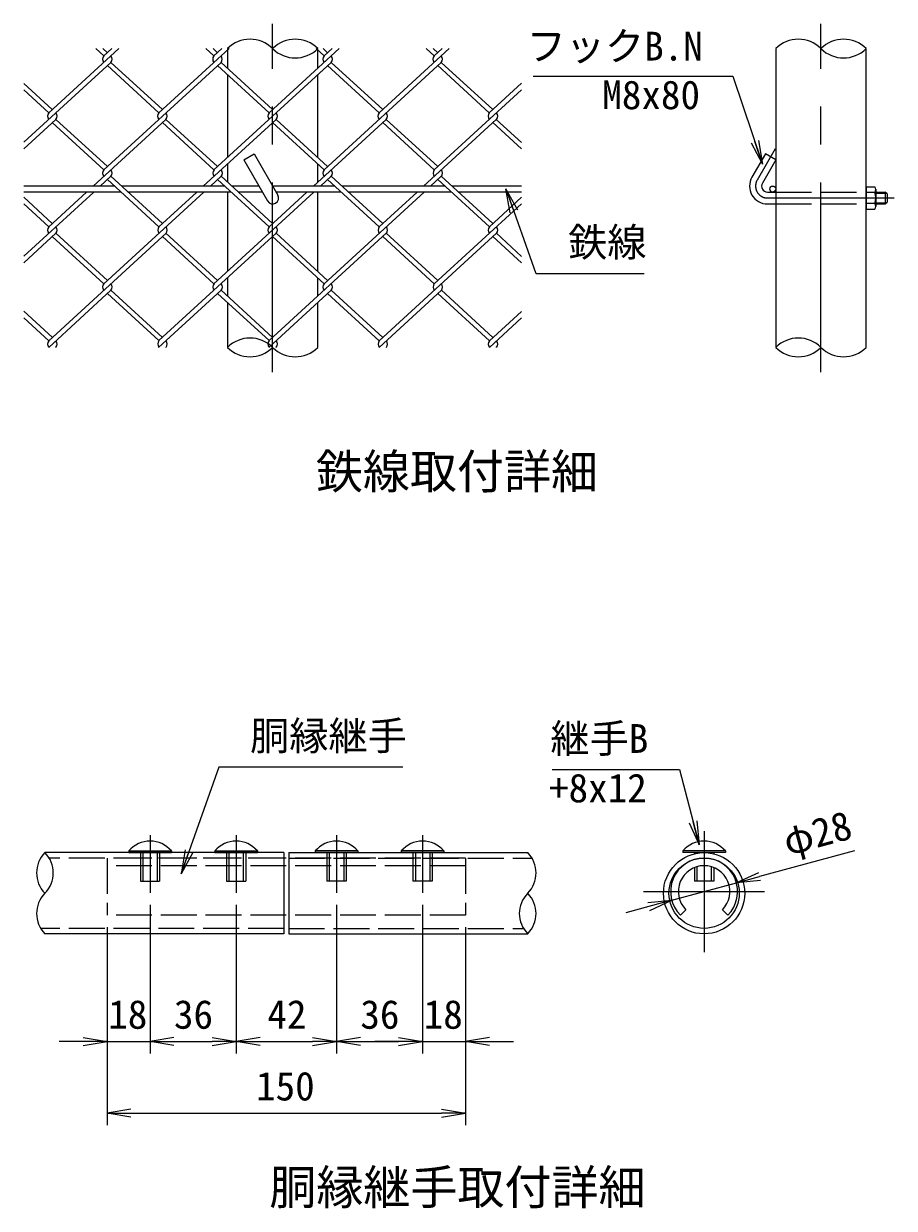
# Model space of a CAD drawing. Units: millimetres, scale not verified, with parts at other scales. Extents: x -4210 to 4210, y -2971 to 2972.
# Drawn here: x 1086 to 2543, y -1179 to 803 of the extents above; entities that cross this region are included whole.
import ezdxf
from ezdxf.enums import TextEntityAlignment as Align

# ---------------------------------------------------------------- set-up
doc = ezdxf.new("R2010")
doc.units = ezdxf.units.MM
doc.header["$LTSCALE"] = 10
doc.linetypes.add('DASHED', pattern=[7.5, 6, -1.5])
doc.linetypes.add('USER1', pattern=[50.8, 31.75, -6.35, 6.35, -6.35])
for name, color, linetype, lineweight in [('0-0_D-STR1', 1, 'Continuous', 25), ('0-1_D-STR3', 3, 'Continuous', 13), ('0-2_D-BMK', 2, 'USER1', 13), ('0-3_D-STR2', 7, 'Continuous', 13), ('0-4_D-STR-DIM', 7, 'Continuous', 13), ('0-5_0', 7, 'Continuous', 25), ('0-A_D-STR-TXT', 7, 'Continuous', 13), ('0-B_D-TTL-TXT', 7, 'Continuous', 25)]:
    doc.layers.add(name, color=color, linetype=linetype, lineweight=lineweight)
doc.styles.add('ＭＳ ゴシック', font='')
doc.styles.get('ＭＳ ゴシック').set_extended_font_data('MS Gothic')

# ---------------------------------------------------------------- blocks, each defined once
blk = doc.blocks.new('_Open')
at = {"layer": '0-5_0'}
blk.add_line((-10, 1.667), (0, 0), dxfattribs=at)
blk.add_lwpolyline([(-10, -1.667), (0, 0), (-10, 0)], dxfattribs=at)

msp = doc.modelspace()

# ---------------------------------------------------------------- linework, layer by layer
at = {"layer": '0-0_D-STR1'}
for p, q in [((1426.65, 761.75), (1426.65, 728.79)), ((1577.9, 729.07), (1577.9, 761.75)), ((2344.43, 761.75), (2344.43, 261.75)), ((2495.68, 261.75), (2495.68, 761.75)), ((1426.65, 717.94), (1426.65, 579.62)), ((1577.9, 579.35), (1577.9, 718.21)), ((1426.65, 568.77), (1426.65, 538.2)), ((1577.9, 538.47), (1577.9, 568.5)), ((1426.65, 521.75), (1426.65, 389.02)), ((1577.9, 388.75), (1577.9, 521.75)), ((1426.65, 378.17), (1426.65, 347.6)), ((1577.9, 347.87), (1577.9, 377.9)), ((1577.9, 261.75), (1577.9, 337.02)), ((1426.65, 336.75), (1426.65, 261.75)), ((1521.18, -583.6), (1121.18, -583.6)), ((1521.18, -583.6), (1521.18, -719.6)), ((1529.18, -583.6), (1529.18, -719.6)), ((1529.18, -583.6), (1929.18, -583.6)), ((1521.18, -719.6), (1121.18, -719.6)), ((1529.18, -719.6), (1929.18, -719.6))]:
    msp.add_line(p, q, dxfattribs=at)
at = {"layer": '0-0_D-STR1', "linetype": 'DASHED'}
for p, q in [((1521.18, -592.8), (1128.33, -592.8)), ((1529.18, -592.8), (1936.33, -592.8)), ((1521.18, -710.4), (1114.02, -710.4)), ((1529.18, -710.4), (1922.02, -710.4))]:
    msp.add_line(p, q, dxfattribs=at)
at = {"layer": '0-0_D-STR1'}
for radius in [68, 58.8]:
    msp.add_circle((2224.48, -651.6), radius, dxfattribs=at)
at = {"layer": '0-1_D-STR3'}
for p, q in [((1453.8, 575.72), (1471.12, 585.72)), ((1453.8, 575.72), (1493.62, 506.75)), ((1471.12, 585.72), (1510.94, 516.75)), ((2327.11, 585.72), (2304.61, 546.75)), ((2344.43, 575.72), (2321.93, 536.75)), ((2344.43, 575.72), (2327.11, 585.72)), ((1237.53, 531.75), (1085.61, 531.75)), ((1248.44, 521.75), (1085.61, 521.75)), ((1421.85, 531.75), (1249.37, 531.75)), ((1432.76, 521.75), (1260.28, 521.75)), ((1479.19, 531.75), (1433.69, 531.75)), ((1484.96, 521.75), (1444.6, 521.75)), ((1606.16, 531.75), (1502.28, 531.75)), ((1617.08, 521.75), (1508.05, 521.75)), ((1790.48, 531.75), (1618.01, 531.75)), ((1801.4, 521.75), (1628.92, 521.75)), ((1918.95, 531.75), (1802.33, 531.75)), ((1918.95, 521.75), (1813.24, 521.75)), ((2330.59, 521.75), (2344.43, 521.75)), ((2495.68, 530.5), (2495.68, 493)), ((2495.68, 530.5), (2510.18, 530.5)), ((2510.18, 521.13), (2495.68, 521.13)), ((2511.93, 526.55), (2511.93, 497.64)), ((2511.93, 521.75), (2527.59, 521.75)), ((2511.93, 520), (2529.34, 520)), ((2527.59, 521.75), (2527.59, 501.75)), ((2530.59, 518.75), (2527.59, 521.75)), ((2530.59, 518.75), (2530.59, 504.75)), ((2530.59, 518.75), (2530.59, 504.75)), ((2330.59, 501.75), (2344.43, 501.75)), ((2510.18, 502.38), (2495.68, 502.38)), ((2511.93, 503.5), (2529.34, 503.5)), ((2511.93, 501.75), (2527.59, 501.75)), ((2527.59, 501.75), (2530.59, 504.75)), ((2495.68, 493), (2510.18, 493)), ((1261.58, -580.82), (1332.78, -580.82)), ((1261.58, -580.82), (1261.58, -583.6)), ((1261.58, -583.6), (1332.78, -583.6)), ((1332.78, -580.82), (1332.78, -583.6)), ((1405.58, -580.82), (1476.78, -580.82)), ((1405.58, -580.82), (1405.58, -583.6)), ((1405.58, -583.6), (1476.78, -583.6)), ((1476.78, -580.82), (1476.78, -583.6)), ((1644.78, -580.82), (1573.58, -580.82)), ((1573.58, -580.82), (1573.58, -583.6)), ((1644.78, -583.6), (1573.58, -583.6)), ((1644.78, -580.82), (1644.78, -583.6)), ((1788.78, -580.82), (1717.58, -580.82)), ((1717.58, -580.82), (1717.58, -583.6)), ((1788.78, -583.6), (1717.58, -583.6)), ((1788.78, -580.82), (1788.78, -583.6)), ((2260.08, -580.82), (2188.88, -580.82)), ((2188.88, -580.82), (2188.88, -583.6)), ((2260.08, -583.6), (2188.88, -583.6)), ((2208.48, -583.6), (2208.48, -585.51)), ((2212.48, -583.6), (2212.48, -584.67)), ((2236.48, -583.6), (2236.48, -584.67)), ((2240.48, -583.6), (2240.48, -585.51)), ((2260.08, -580.82), (2260.08, -583.6)), ((2208.48, -608.68), (2208.48, -631.6)), ((2212.48, -607.3), (2212.48, -631.6)), ((2236.48, -607.3), (2236.48, -631.6)), ((2240.48, -608.68), (2240.48, -631.6)), ((2240.48, -631.6), (2208.48, -631.6)), ((2193.94, -679.35), (2184.89, -688.4)), ((2255.03, -679.35), (2264.08, -688.4))]:
    msp.add_line(p, q, dxfattribs=at)
at = {"layer": '0-1_D-STR3', "linetype": 'DASHED'}
for p, q in [((2344.43, 521.75), (2495.68, 521.75)), ((2344.43, 501.75), (2495.68, 501.75)), ((1225.18, -592.8), (1225.18, -688.4)), ((1825.18, -592.8), (1225.18, -592.8)), ((1281.18, -583.6), (1281.18, -631.6)), ((1285.18, -583.6), (1285.18, -631.6)), ((1309.18, -583.6), (1309.18, -631.6)), ((1313.18, -583.6), (1313.18, -631.6)), ((1425.18, -583.6), (1425.18, -631.6)), ((1429.18, -583.6), (1429.18, -631.6)), ((1453.18, -583.6), (1453.18, -631.6)), ((1457.18, -583.6), (1457.18, -631.6)), ((1593.18, -583.6), (1593.18, -631.6)), ((1597.18, -583.6), (1597.18, -631.6)), ((1621.18, -583.6), (1621.18, -631.6)), ((1625.18, -583.6), (1625.18, -631.6)), ((1737.18, -583.6), (1737.18, -631.6)), ((1741.18, -583.6), (1741.18, -631.6)), ((1765.18, -583.6), (1765.18, -631.6)), ((1769.18, -583.6), (1769.18, -631.6)), ((1825.18, -592.8), (1825.18, -688.4)), ((1825.18, -605.6), (1225.18, -605.6)), ((1281.18, -631.6), (1313.18, -631.6)), ((1425.18, -631.6), (1457.18, -631.6)), ((1625.18, -631.6), (1593.18, -631.6)), ((1769.18, -631.6), (1737.18, -631.6)), ((1825.18, -688.4), (1225.18, -688.4))]:
    msp.add_line(p, q, dxfattribs=at)
at = {"layer": '0-1_D-STR3'}
msp.add_circle((2339.43, 526.75), 5, dxfattribs=at)
for centre, radius, start, end in [((2330.59, 531.75), 30, 150, 270), ((2330.59, 531.75), 10, 150, 270), ((1502.28, 511.75), 10, 210, 30), ((2504.93, 525.81), 7.04, 318.21899, 41.78101), ((2485.94, 511.75), 25.99, 338.85295, 21.14705), ((2504.78, 497.69), 7.15, 319.0514, 40.9486), ((1297.18, -611.2), 46.8, 40.47549, 139.52451), ((1441.18, -611.2), 46.8, 40.47549, 139.52451), ((1609.18, -611.2), 46.8, 40.47549, 139.52451), ((1753.18, -611.2), 46.8, 40.47549, 139.52451), ((2224.48, -611.2), 46.8, 40.47549, 139.52451), ((2224.48, -648.8), 56, 315, 225), ((2224.48, -648.8), 43.2, 315, 225)]:
    msp.add_arc(centre, radius, start, end, dxfattribs=at)
at = {"layer": '0-2_D-BMK'}
for p, q in [((1502.28, 220.08), (1502.28, 803.42)), ((2420.05, 220.08), (2420.05, 803.42)), ((2343.53, 594.16), (2313.27, 541.75)), ((2330.59, 511.75), (2542.81, 511.75)), ((1297.18, -554.46), (1297.18, -650.9)), ((1441.18, -554.46), (1441.18, -650.9)), ((1609.18, -554.46), (1609.18, -650.9)), ((1753.18, -554.46), (1753.18, -650.9)), ((2224.48, -547.55), (2224.48, -750.06)), ((2123.23, -648.8), (2325.74, -648.8))]:
    msp.add_line(p, q, dxfattribs=at)
msp.add_arc((2330.59, 531.75), 20, 150, 270, dxfattribs=at)
at = {"layer": '0-3_D-STR2'}
for p, q in [((1244.94, 761.75), (1127.57, 654.21)), ((1219.73, 749.51), (1206.37, 761.75)), ((1225.65, 754.93), (1218.21, 761.75)), ((1233.09, 761.75), (1219.73, 749.51)), ((1429.26, 761.75), (1311.89, 654.21)), ((1404.05, 749.51), (1390.69, 761.75)), ((1409.97, 754.93), (1402.53, 761.75)), ((1417.41, 761.75), (1404.05, 749.51)), ((1613.57, 761.75), (1496.21, 654.21)), ((1588.37, 749.51), (1575.01, 761.75)), ((1594.29, 754.93), (1586.85, 761.75)), ((1601.73, 761.75), (1588.37, 749.51)), ((1797.89, 761.75), (1680.53, 654.21)), ((1772.69, 749.51), (1759.33, 761.75)), ((1778.61, 754.93), (1771.17, 761.75)), ((1786.05, 761.75), (1772.69, 749.51)), ((1231.57, 738.66), (1085.61, 604.91)), ((1415.89, 738.66), (1219.73, 558.91)), ((1317.81, 659.63), (1231.57, 738.66)), ((1600.21, 738.66), (1404.05, 558.91)), ((1502.13, 659.63), (1415.89, 738.66)), ((1784.53, 738.66), (1588.37, 558.91)), ((1686.45, 659.63), (1600.21, 738.66)), ((1870.77, 659.63), (1784.53, 738.66)), ((1311.89, 654.21), (1225.65, 733.23)), ((1496.21, 654.21), (1409.97, 733.23)), ((1680.53, 654.21), (1594.29, 733.23)), ((1864.85, 654.21), (1778.61, 733.23)), ((1133.49, 659.63), (1085.61, 703.51)), ((1918.95, 703.78), (1864.85, 654.21)), ((1127.57, 654.21), (1085.61, 692.66)), ((1918.95, 692.93), (1772.69, 558.91)), ((1139.41, 643.36), (1085.61, 594.06)), ((1219.73, 558.91), (1133.49, 637.93)), ((1225.65, 564.33), (1139.41, 643.36)), ((1323.73, 643.36), (1201.94, 531.75)), ((1404.05, 558.91), (1317.81, 637.93)), ((1409.97, 564.33), (1323.73, 643.36)), ((1508.05, 643.36), (1386.26, 531.75)), ((1588.37, 558.91), (1502.13, 637.93)), ((1594.29, 564.33), (1508.05, 643.36)), ((1692.37, 643.36), (1570.58, 531.75)), ((1772.69, 558.91), (1686.45, 637.93)), ((1778.61, 564.33), (1692.37, 643.36)), ((1876.69, 643.36), (1754.9, 531.75)), ((1918.95, 593.79), (1870.77, 637.93)), ((1918.95, 604.64), (1876.69, 643.36)), ((1231.57, 548.06), (1213.78, 531.75)), ((1311.89, 463.61), (1225.65, 542.63)), ((1317.81, 469.03), (1231.57, 548.06)), ((1415.89, 548.06), (1398.1, 531.75)), ((1496.21, 463.61), (1409.97, 542.63)), ((1502.13, 469.03), (1415.89, 548.06)), ((1600.21, 548.06), (1582.42, 531.75)), ((1680.53, 463.61), (1594.29, 542.63)), ((1686.45, 469.03), (1600.21, 548.06)), ((1784.53, 548.06), (1766.74, 531.75)), ((1865, 463.47), (1778.61, 542.63)), ((1870.92, 468.9), (1784.53, 548.06)), ((1202.87, 521.75), (1085.61, 414.31)), ((1191.02, 521.75), (1127.57, 463.61)), ((1387.19, 521.75), (1219.73, 368.31)), ((1375.34, 521.75), (1311.89, 463.61)), ((1571.5, 521.75), (1404.05, 368.31)), ((1559.66, 521.75), (1496.21, 463.61)), ((1755.82, 521.75), (1588.37, 368.31)), ((1743.98, 521.75), (1680.53, 463.61)), ((1133.49, 469.03), (1085.61, 512.91)), ((1127.57, 463.61), (1085.61, 502.06)), ((1918.95, 502.06), (1772.84, 368.17)), ((1918.95, 512.91), (1865, 463.47)), ((1139.41, 452.76), (1085.61, 403.46)), ((1323.88, 452.62), (1127.72, 272.87)), ((1219.88, 368.17), (1133.49, 447.33)), ((1225.8, 373.6), (1139.41, 452.76)), ((1508.05, 452.76), (1311.89, 273.01)), ((1404.05, 368.31), (1317.81, 447.33)), ((1409.97, 373.73), (1323.73, 452.76)), ((1692.37, 452.76), (1496.21, 273.01)), ((1588.37, 368.31), (1502.13, 447.33)), ((1594.29, 373.73), (1508.05, 452.76)), ((1876.84, 452.62), (1680.68, 272.87)), ((1772.84, 368.17), (1686.45, 447.33)), ((1778.76, 373.6), (1692.37, 452.76)), ((1918.95, 403.19), (1870.92, 447.2)), ((1918.95, 414.04), (1876.84, 452.62)), ((1231.72, 357.32), (1127.42, 261.75)), ((1317.81, 278.43), (1231.57, 357.46)), ((1415.89, 357.46), (1311.45, 261.75)), ((1502.13, 278.43), (1415.89, 357.46)), ((1600.21, 357.46), (1495.77, 261.75)), ((1686.6, 278.3), (1600.21, 357.46)), ((1784.68, 357.32), (1680.38, 261.75)), ((1871.07, 278.16), (1784.68, 357.32)), ((1311.89, 273.01), (1225.65, 352.03)), ((1496.21, 273.01), (1409.97, 352.03)), ((1680.68, 272.87), (1594.29, 352.03)), ((1865.15, 272.74), (1778.76, 351.9)), ((1133.64, 278.3), (1085.61, 322.31)), ((1918.95, 322.04), (1865.15, 272.74)), ((1127.72, 272.87), (1085.61, 311.46)), ((1918.95, 311.19), (1865, 261.75)), ((1139.56, 262.02), (1139.27, 261.75)), ((1139.86, 261.75), (1139.56, 262.02)), ((1323.73, 262.16), (1323.29, 261.75)), ((1324.18, 261.75), (1323.73, 262.16)), ((1508.05, 262.16), (1507.61, 261.75)), ((1508.5, 261.75), (1508.05, 262.16)), ((1692.52, 262.02), (1692.22, 261.75)), ((1692.82, 261.75), (1692.52, 262.02)), ((1876.99, 261.89), (1876.84, 261.75)), ((1877.14, 261.75), (1876.99, 261.89))]:
    msp.add_line(p, q, dxfattribs=at)
for centre, start, end in [((1225.64, 744.07), 137.5, 222.5), ((1225.64, 744.07), 317.5, 42.5), ((1409.96, 744.07), 137.5, 222.5), ((1409.96, 744.07), 317.5, 42.5), ((1594.28, 744.07), 137.5, 222.5), ((1594.28, 744.07), 317.5, 42.5), ((1778.6, 744.07), 137.5, 222.5), ((1778.6, 744.07), 317.5, 42.5), ((1317.81, 648.78), 137.5, 222.5), ((1317.81, 648.78), 317.5, 42.5), ((1502.13, 648.78), 137.5, 222.5), ((1502.13, 648.78), 317.5, 42.5), ((1133.63, 648.63), 137.5, 222.5), ((1133.63, 648.63), 317.5, 42.5), ((1686.58, 648.63), 137.5, 222.5), ((1686.58, 648.63), 317.5, 42.5), ((1870.9, 648.63), 137.5, 222.5), ((1870.9, 648.63), 317.5, 42.5), ((1225.64, 553.47), 137.5, 222.5), ((1225.64, 553.47), 317.5, 42.5), ((1410.12, 553.35), 137.5, 222.5), ((1410.12, 553.35), 317.5, 42.5), ((1594.44, 553.35), 137.5, 222.5), ((1594.44, 553.35), 317.5, 42.5), ((1778.76, 553.35), 137.5, 222.5), ((1778.76, 553.35), 317.5, 42.5), ((1133.77, 457.9), 137.5, 222.5), ((1133.77, 457.9), 317.5, 42.5), ((1317.96, 458.05), 137.5, 222.5), ((1317.96, 458.05), 317.5, 42.5), ((1502.28, 458.05), 137.5, 222.5), ((1502.28, 458.05), 317.5, 42.5), ((1686.73, 457.9), 137.5, 222.5), ((1686.73, 457.9), 317.5, 42.5), ((1871.05, 457.9), 137.5, 222.5), ((1871.05, 457.9), 317.5, 42.5), ((1225.64, 362.87), 137.5, 222.5), ((1225.64, 362.87), 317.5, 42.5), ((1410.12, 362.75), 137.5, 222.5), ((1410.12, 362.75), 317.5, 42.5), ((1594.44, 362.75), 137.5, 222.5), ((1594.44, 362.75), 317.5, 42.5), ((1778.76, 362.75), 137.5, 222.5), ((1778.76, 362.75), 317.5, 42.5), ((1133.77, 267.3), 137.5, 222.5), ((1133.77, 267.3), 317.5, 42.5), ((1317.96, 267.45), 137.5, 222.5), ((1317.96, 267.45), 317.5, 42.5), ((1502.28, 267.45), 137.5, 222.5), ((1502.28, 267.45), 317.5, 42.5), ((1686.73, 267.3), 137.5, 222.5), ((1686.73, 267.3), 317.5, 42.5), ((1871.05, 267.3), 137.5, 222.5), ((1871.05, 267.3), 317.5, 42.5)]:
    msp.add_arc(centre, 8.03, start, end, dxfattribs=at)
at = {"layer": '0-4_D-STR-DIM'}
for p, q in [((2476.34, -580.74), (2317.16, -623.76)), ((2170.42, -663.41), (2278.55, -634.19)), ((1297.18, -670.9), (1297.18, -919.6)), ((1297.18, -670.9), (1297.18, -919.6)), ((1441.18, -670.9), (1441.18, -919.6)), ((1441.18, -670.9), (1441.18, -919.6)), ((1609.18, -670.9), (1609.18, -919.6)), ((1609.18, -670.9), (1609.18, -919.6)), ((1753.18, -670.9), (1753.18, -919.6)), ((1753.18, -670.9), (1753.18, -919.6)), ((2131.81, -673.85), (2093.19, -684.28)), ((1225.18, -708.4), (1225.18, -919.6)), ((1225.18, -708.4), (1225.18, -1039.6)), ((1825.18, -708.4), (1825.18, -919.6)), ((1825.18, -708.4), (1825.18, -1039.6)), ((1185.18, -899.6), (1145.18, -899.6)), ((1225.18, -899.6), (1297.18, -899.6)), ((1337.18, -899.6), (1377.18, -899.6)), ((1337.18, -899.6), (1401.18, -899.6)), ((1481.18, -899.6), (1569.18, -899.6)), ((1649.18, -899.6), (1713.18, -899.6)), ((1713.18, -899.6), (1673.18, -899.6)), ((1753.18, -899.6), (1825.18, -899.6)), ((1865.18, -899.6), (1905.18, -899.6)), ((1265.18, -1019.6), (1785.18, -1019.6))]:
    msp.add_line(p, q, dxfattribs=at)
for centre, radius, start, end in [((1464.47, 723.7), 53.65, 45.18146, 134.81854), ((1540.09, 723.7), 53.65, 45.18146, 134.81854), ((2382.24, 723.7), 53.65, 45.18146, 134.81854), ((2457.86, 723.7), 53.65, 45.18146, 134.81854), ((1540.09, 799.8), 53.65, 225.18146, 314.81854), ((2457.86, 799.8), 53.65, 225.18146, 314.81854), ((1464.47, 223.7), 53.65, 45.18146, 134.81854), ((1464.47, 299.8), 53.65, 225.18146, 314.81854), ((1540.09, 299.8), 53.65, 225.18146, 314.81854), ((2382.24, 223.7), 53.65, 45.18146, 134.81854), ((2382.24, 299.8), 53.65, 225.18146, 314.81854), ((2457.86, 299.8), 53.65, 225.18146, 314.81854), ((1155.39, -617.6), 48.24, 135.18146, 224.81854), ((1086.96, -617.6), 48.24, 315.18146, 44.81854), ((1894.96, -617.6), 48.24, 315.18146, 44.81854), ((1155.39, -685.6), 48.24, 135.18146, 224.81854), ((1963.39, -685.6), 48.24, 135.18146, 224.81854), ((1894.96, -685.6), 48.24, 315.18146, 44.81854)]:
    msp.add_arc(centre, radius, start, end, dxfattribs=at)
at = {"layer": '0-A_D-STR-TXT'}
for points in [[(1938.32, 715.42), (2272.5, 715.42), (2321.43, 570.03)], [(2124.02, 385.02), (1943.14, 385.02), (1893.49, 525.23)], [(1720.08, -440.69), (1412.05, -440.69), (1349.78, -617.08)], [(1970, -444.57), (2183.36, -444.57), (2215.64, -568.69)]]:
    msp.add_lwpolyline(points, dxfattribs=at)

# ---------------------------------------------------------------- block references
at = {"layer": '0-4_D-STR-DIM', "xscale": 4, "yscale": 4}
for p, rotation in [((2278.55, -634.19), 195.12217), ((2170.42, -663.41), 15.12217), ((1297.18, -899.6), 180), ((1297.18, -899.6), 180), ((1441.18, -899.6), 180), ((1609.18, -899.6), 180), ((1825.18, -899.6), 180), ((1225.18, -1019.6), 180)]:
    msp.add_blockref('_Open', p, dxfattribs=dict(at, rotation=rotation))
for p in [(1225.18, -899.6), (1441.18, -899.6), (1609.18, -899.6), (1753.18, -899.6), (1753.18, -899.6), (1825.18, -1019.6)]:
    msp.add_blockref('_Open', p, dxfattribs=at)
at = {"layer": '0-A_D-STR-TXT', "xscale": 4, "yscale": 4}
for p, rotation in [((2322.07, 568.14), 288.60308), ((1892.82, 527.11), 109.50173), ((2216.14, -570.63), 284.57643), ((1349.12, -618.97), 250.55783)]:
    msp.add_blockref('_Open', p, dxfattribs=dict(at, rotation=rotation))

# ---------------------------------------------------------------- texts
at = {"layer": '0-4_D-STR-DIM', "style": 'ＭＳ ゴシック'}
msp.add_text('φ28', height=48.09, rotation=15.122, dxfattribs=at).set_placement((2368.23, -602.97), align=Align.BOTTOM_LEFT)
for s, p in [('18', (1227.15, -892.85)), ('36', (1337.08, -892.86)), ('42', (1493.45, -892.86)), ('36', (1649.08, -892.86)), ('18', (1755.15, -892.85)), ('150', (1474.53, -1012.86))]:
    msp.add_text(s, height=48.09, dxfattribs=at).set_placement(p, align=Align.BOTTOM_LEFT)
at = {"layer": '0-A_D-STR-TXT', "style": 'ＭＳ ゴシック'}
for s, p in [('フックB.N', (1927.41, 727.37)), ('M8x80', (2054.06, 645.97)), ('鉄線', (1996.86, 399.38)), ('胴縁継手', (1464.49, -426.71)), ('継手B', (1967.21, -431.22)), ('+8x12', (1964.92, -514.01))]:
    msp.add_text(s, height=48.09, dxfattribs=at).set_placement(p, align=Align.BOTTOM_LEFT)
at = {"layer": '0-B_D-TTL-TXT', "style": 'ＭＳ ゴシック'}
for s, p in [('鉄線取付詳細', (1574.68, 7.99)), ('胴縁継手取付詳細', (1496.71, -1189.76))]:
    msp.add_text(s, height=57.7, dxfattribs=at).set_placement(p, align=Align.BOTTOM_LEFT)

doc.saveas('drawing.dxf')
